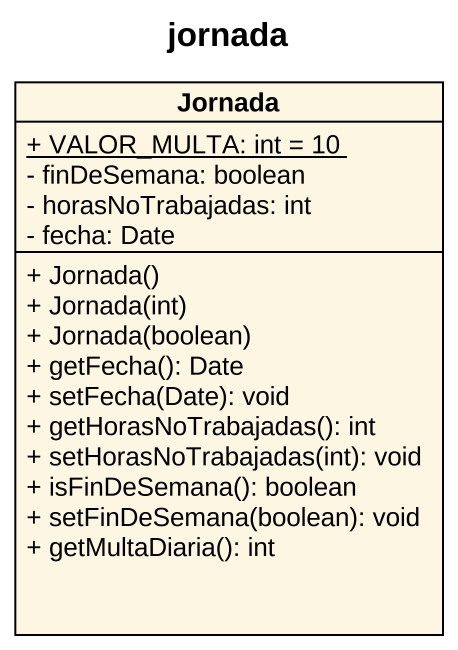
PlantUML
@startuml
title jornada
hide circle
hide empty members
skinparam classAttributeIconSize 0
class Jornada {
  {static} + VALOR_MULTA: int = 10
  - finDeSemana: boolean
  - horasNoTrabajadas: int
  - fecha: Date
  + Jornada()
  + Jornada(int)
  + Jornada(boolean)
  + getFecha(): Date
  + setFecha(Date): void
  + getHorasNoTrabajadas(): int
  + setHorasNoTrabajadas(int): void
  + isFinDeSemana(): boolean
  + setFinDeSemana(boolean): void
  + getMultaDiaria(): int
}
@enduml
